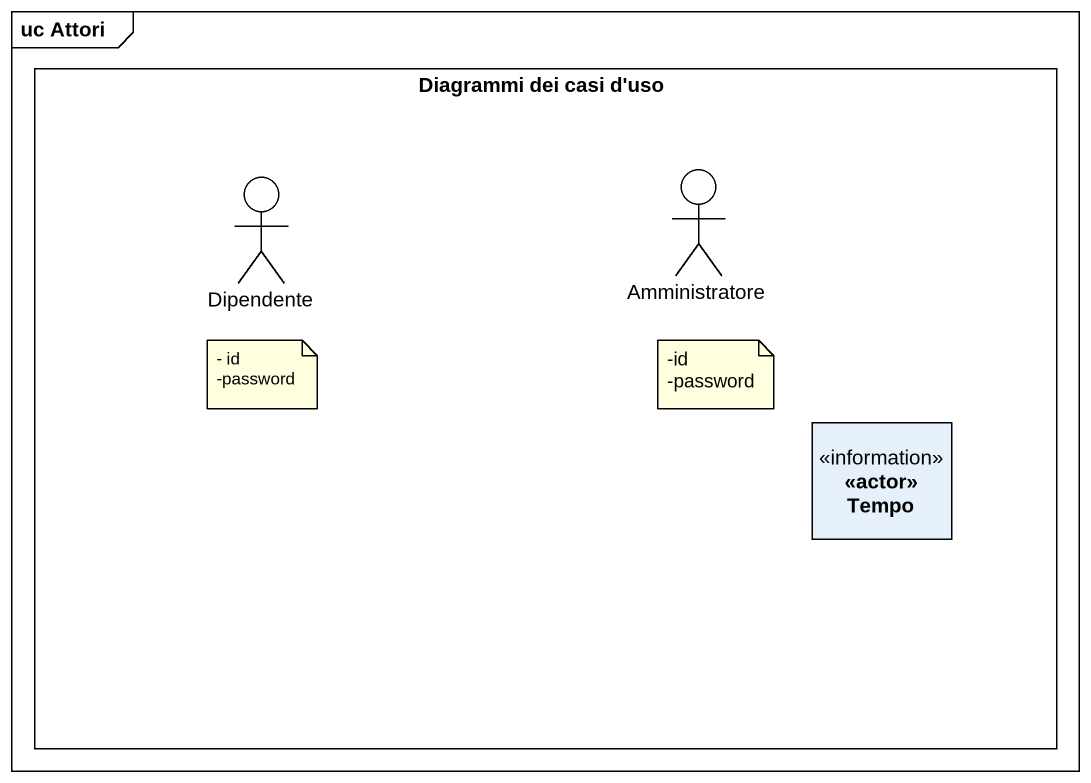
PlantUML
@startuml
mainframe uc Attori
allowmixing
hide circle
hide empty members
rectangle "Diagrammi dei casi d'uso" as Diagrammi_dei_casi_d_uso {
  actor Dipendente
  actor Amministratore
  class "<<actor>> Tempo" as actor_Tempo <<information>>
}
note as N1
  - id
  -password
end note
note as N2
  -id
  -password
end note
@enduml
